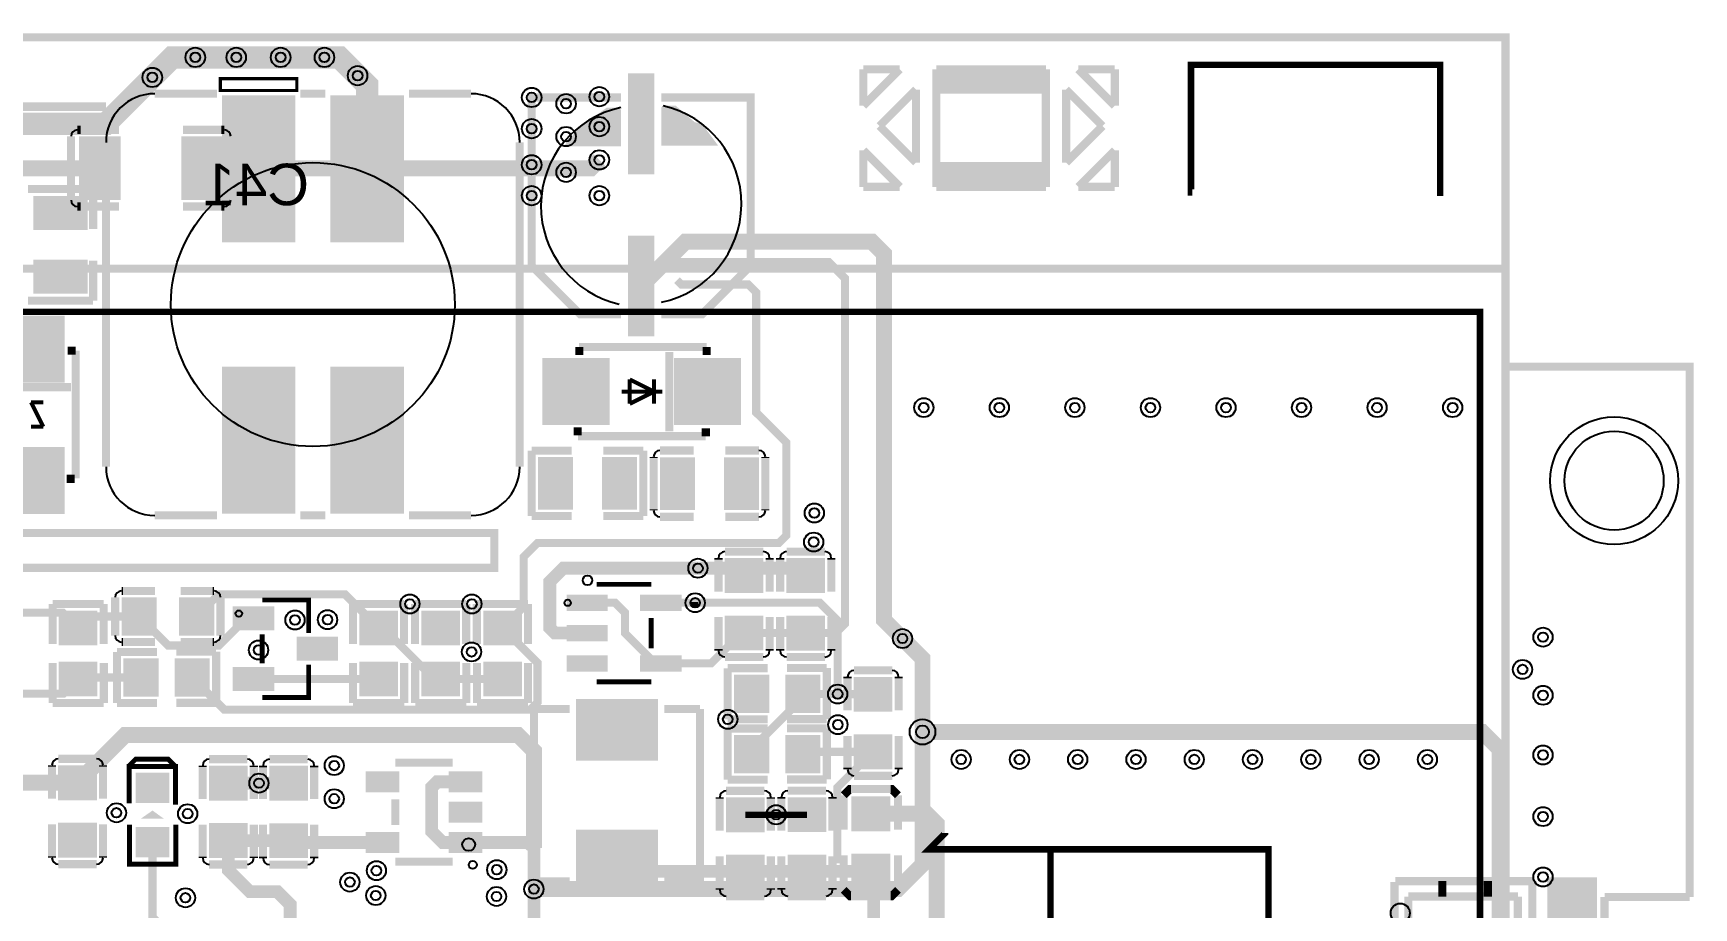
# Model space of a CAD drawing. Header units: millimetres. Extents: x -0.1 to 83.5, y 0 to 65.8.
# Drawn here: x 29.7 to 81.7, y 38.4 to 65.8 of the extents above; entities that cross this region are included whole.
import ezdxf

# ---------------------------------------------------------------- set-up
doc = ezdxf.new("R2010")
doc.units = ezdxf.units.MM
for name, color, linetype, true_color in [('BoardOutLine', 7, 'Continuous', 0xff00ff), ('BottomLayer', 7, 'Continuous', 0x6699cc), ('BottomPasteMaskLayer', 7, 'Continuous', 0x800000), ('BottomSilkLayer', 7, 'Continuous', 0x66cc33), ('BottomSolderMaskLayer', 7, 'Continuous', 0xaa00ff), ('Document', 7, 'Continuous', 0xffffff), ('Hole', 7, 'Continuous', 0x222222), ('Multi-Layer', 7, 'Continuous', 0xc0c0c0), ('TopLayer', 7, 'Continuous', 0xff3366), ('TopPasteMaskLayer', 7, 'Continuous', 0x808080), ('TopSilkLayer', 7, 'Continuous', 0xffcc00), ('TopSolderMaskLayer', 7, 'Continuous', 0x800080)]:
    doc.layers.add(name, color=color, linetype=linetype, true_color=true_color)
doc.styles.get("Standard").update_dxf_attribs({"font": 'arial.ttf'})

msp = doc.modelspace()

# ---------------------------------------------------------------- hatches: boundary and pattern name
at = {"layer": 'BottomLayer'}
for points in [[(31.15, 60.608), (32.35, 60.608), (32.35, 62.508), (31.15, 62.508)], [(34.35, 60.608), (35.55, 60.608), (35.55, 62.508), (34.35, 62.508)]]:
    msp.add_hatch(color=256, dxfattribs=at).paths.add_polyline_path(points)
at = {"layer": 'BottomPasteMaskLayer'}
for points in [[(31.15, 60.608), (32.35, 60.608), (32.35, 62.508), (31.15, 62.508)], [(34.35, 60.608), (35.55, 60.608), (35.55, 62.508), (34.35, 62.508)]]:
    msp.add_hatch(color=256, dxfattribs=at).paths.add_polyline_path(points)
at = {"layer": 'BottomSolderMaskLayer'}
for points in [[(31.099, 60.557), (32.401, 60.557), (32.401, 62.559), (31.099, 62.559)], [(34.299, 60.557), (35.601, 60.557), (35.601, 62.559), (34.299, 62.559)]]:
    msp.add_hatch(color=256, dxfattribs=at).paths.add_polyline_path(points)
at = {"layer": 'TopLayer'}
for points in [[(49.1, 64.348), (49.1, 61.548), (48.3, 61.548), (48.3, 64.348)], [(37.82, 59.288), (35.62, 59.288), (35.62, 63.788), (37.82, 63.788)], [(41.22, 59.288), (39.02, 59.288), (39.02, 63.788), (41.22, 63.788)], [(29.745, 59.658), (29.745, 60.658), (31.295, 60.658), (31.295, 59.658)], [(49.1, 59.268), (49.1, 56.468), (48.3, 56.468), (48.3, 59.268)], [(29.745, 57.658), (29.745, 58.658), (31.295, 58.658), (31.295, 57.658)], [(28.597, 54.893), (28.597, 56.893), (30.597, 56.893), (30.597, 54.893)], [(37.82, 50.788), (35.62, 50.788), (35.62, 55.288), (37.82, 55.288)], [(41.22, 50.788), (39.02, 50.788), (39.02, 55.288), (41.22, 55.288)], [(45.66, 55.561), (47.66, 55.561), (47.66, 53.561), (45.66, 53.561)], [(49.775, 55.561), (51.775, 55.561), (51.775, 53.561), (49.775, 53.561)], [(28.597, 50.778), (28.597, 52.778), (30.597, 52.778), (30.597, 50.778)], [(46.52, 50.913), (45.52, 50.913), (45.52, 52.463), (46.52, 52.463)], [(48.52, 50.913), (47.52, 50.913), (47.52, 52.463), (48.52, 52.463)], [(49.34, 52.453), (50.34, 52.453), (50.34, 50.903), (49.34, 50.903)], [(51.34, 52.453), (52.34, 52.453), (52.34, 50.903), (51.34, 50.903)], [(52.471, 49.299), (52.471, 48.299), (51.371, 48.299), (51.371, 49.299)], [(54.402, 49.298), (54.402, 48.298), (53.302, 48.298), (53.302, 49.298)], [(32.48, 48.068), (33.48, 48.068), (33.48, 46.968), (32.48, 46.968)], [(34.28, 48.068), (35.28, 48.068), (35.28, 46.968), (34.28, 46.968)], [(47.587, 48.193), (47.587, 47.703), (46.43, 47.703), (46.43, 48.193)], [(49.904, 48.193), (49.904, 47.703), (48.729, 47.703), (48.729, 48.193)], [(31.62, 47.658), (31.62, 46.658), (30.52, 46.658), (30.52, 47.658)], [(37.187, 47.107), (35.937, 47.107), (35.937, 47.807), (37.187, 47.807)], [(39.93, 46.658), (39.93, 47.658), (41.03, 47.658), (41.03, 46.658)], [(42.97, 47.659), (42.97, 46.659), (41.87, 46.659), (41.87, 47.659)], [(43.81, 46.658), (43.81, 47.658), (44.91, 47.658), (44.91, 46.658)], [(52.471, 47.499), (52.471, 46.499), (51.371, 46.499), (51.371, 47.499)], [(54.402, 47.498), (54.402, 46.498), (53.302, 46.498), (53.302, 47.498)], [(39.187, 46.158), (37.937, 46.158), (37.937, 46.858), (39.187, 46.858)], [(47.587, 47.243), (47.587, 46.753), (46.43, 46.753), (46.43, 47.243)], [(47.587, 46.293), (47.587, 45.803), (46.43, 45.803), (46.43, 46.293)], [(49.904, 46.293), (49.904, 45.803), (48.729, 45.803), (48.729, 46.293)], [(31.62, 46.058), (31.62, 45.058), (30.52, 45.058), (30.52, 46.058)], [(32.54, 46.158), (33.54, 46.158), (33.54, 45.058), (32.54, 45.058)], [(34.14, 46.158), (35.14, 46.158), (35.14, 45.058), (34.14, 45.058)], [(37.187, 45.208), (35.937, 45.208), (35.937, 45.908), (37.187, 45.908)], [(39.93, 45.058), (39.93, 46.058), (41.03, 46.058), (41.03, 45.058)], [(42.97, 46.059), (42.97, 45.059), (41.87, 45.059), (41.87, 46.059)], [(43.81, 45.058), (43.81, 46.058), (44.91, 46.058), (44.91, 45.058)], [(51.662, 45.648), (52.662, 45.648), (52.662, 44.548), (51.662, 44.548)], [(53.262, 45.648), (54.262, 45.648), (54.262, 44.548), (53.262, 44.548)], [(56.512, 45.578), (56.512, 44.578), (55.412, 44.578), (55.412, 45.578)], [(49.193, 44.918), (49.193, 43.018), (46.693, 43.018), (46.693, 44.918)], [(51.662, 43.758), (52.662, 43.758), (52.662, 42.658), (51.662, 42.658)], [(53.262, 43.758), (54.262, 43.758), (54.262, 42.658), (53.262, 42.658)], [(56.512, 43.778), (56.512, 42.778), (55.412, 42.778), (55.412, 43.778)], [(31.6, 42.81), (31.6, 41.81), (30.5, 41.81), (30.5, 42.81)], [(36.322, 42.8), (36.322, 41.8), (35.222, 41.8), (35.222, 42.8)], [(38.212, 42.798), (38.212, 41.798), (37.112, 41.798), (37.112, 42.798)], [(40.103, 42.639), (41.103, 42.639), (41.103, 42.039), (40.103, 42.039)], [(42.703, 42.639), (43.703, 42.639), (43.703, 42.039), (42.703, 42.039)], [(32.9, 42.6), (33.9, 42.6), (33.9, 41.7), (32.9, 41.7)], [(42.703, 41.689), (43.703, 41.689), (43.703, 41.089), (42.703, 41.089)], [(52.512, 41.808), (52.512, 40.808), (51.412, 40.808), (51.412, 41.808)], [(54.442, 41.809), (54.442, 40.809), (53.342, 40.809), (53.342, 41.809)], [(55.342, 40.839), (55.342, 41.839), (56.442, 41.839), (56.442, 40.839)], [(31.6, 41.01), (31.6, 40.01), (30.5, 40.01), (30.5, 41.01)], [(32.9, 40.9), (33.9, 40.9), (33.9, 40), (32.9, 40)], [(36.322, 40.999), (36.322, 39.999), (35.222, 39.999), (35.222, 40.999)], [(38.212, 40.998), (38.212, 39.998), (37.112, 39.998), (37.112, 40.998)], [(40.103, 40.739), (41.103, 40.739), (41.103, 40.139), (40.103, 40.139)], [(42.703, 40.739), (43.703, 40.739), (43.703, 40.139), (42.703, 40.139)], [(49.193, 40.818), (49.193, 38.918), (46.693, 38.918), (46.693, 40.818)], [(55.342, 39.038), (55.342, 40.038), (56.442, 40.038), (56.442, 39.038)], [(52.512, 40.008), (52.512, 39.008), (51.412, 39.008), (51.412, 40.008)], [(54.442, 40.009), (54.442, 39.009), (53.342, 39.009), (53.342, 40.009)]]:
    msp.add_hatch(color=256, dxfattribs=at).paths.add_polyline_path(points)
at = {"layer": 'TopPasteMaskLayer'}
for points in [[(49.1, 64.348), (49.1, 61.548), (48.3, 61.548), (48.3, 64.348)], [(37.82, 59.288), (35.62, 59.288), (35.62, 63.788), (37.82, 63.788)], [(41.22, 59.288), (39.02, 59.288), (39.02, 63.788), (41.22, 63.788)], [(29.745, 59.658), (29.745, 60.658), (31.295, 60.658), (31.295, 59.658)], [(49.1, 59.268), (49.1, 56.468), (48.3, 56.468), (48.3, 59.268)], [(29.745, 57.658), (29.745, 58.658), (31.295, 58.658), (31.295, 57.658)], [(28.597, 54.893), (28.597, 56.893), (30.597, 56.893), (30.597, 54.893)], [(37.82, 50.788), (35.62, 50.788), (35.62, 55.288), (37.82, 55.288)], [(41.22, 50.788), (39.02, 50.788), (39.02, 55.288), (41.22, 55.288)], [(45.66, 55.561), (47.66, 55.561), (47.66, 53.561), (45.66, 53.561)], [(49.775, 55.561), (51.775, 55.561), (51.775, 53.561), (49.775, 53.561)], [(28.597, 50.778), (28.597, 52.778), (30.597, 52.778), (30.597, 50.778)], [(46.52, 50.913), (45.52, 50.913), (45.52, 52.463), (46.52, 52.463)], [(48.52, 50.913), (47.52, 50.913), (47.52, 52.463), (48.52, 52.463)], [(49.34, 52.453), (50.34, 52.453), (50.34, 50.903), (49.34, 50.903)], [(51.34, 52.453), (52.34, 52.453), (52.34, 50.903), (51.34, 50.903)], [(52.471, 49.299), (52.471, 48.299), (51.371, 48.299), (51.371, 49.299)], [(54.402, 49.298), (54.402, 48.298), (53.302, 48.298), (53.302, 49.298)], [(32.48, 48.068), (33.48, 48.068), (33.48, 46.968), (32.48, 46.968)], [(34.28, 48.068), (35.28, 48.068), (35.28, 46.968), (34.28, 46.968)], [(47.587, 48.193), (47.587, 47.703), (46.43, 47.703), (46.43, 48.193)], [(49.904, 48.193), (49.904, 47.703), (48.729, 47.703), (48.729, 48.193)], [(31.62, 47.658), (31.62, 46.658), (30.52, 46.658), (30.52, 47.658)], [(37.187, 47.107), (35.937, 47.107), (35.937, 47.807), (37.187, 47.807)], [(39.93, 46.658), (39.93, 47.658), (41.03, 47.658), (41.03, 46.658)], [(42.97, 47.659), (42.97, 46.659), (41.87, 46.659), (41.87, 47.659)], [(43.81, 46.658), (43.81, 47.658), (44.91, 47.658), (44.91, 46.658)], [(52.471, 47.499), (52.471, 46.499), (51.371, 46.499), (51.371, 47.499)], [(54.402, 47.498), (54.402, 46.498), (53.302, 46.498), (53.302, 47.498)], [(39.187, 46.158), (37.937, 46.158), (37.937, 46.858), (39.187, 46.858)], [(47.587, 47.243), (47.587, 46.753), (46.43, 46.753), (46.43, 47.243)], [(47.587, 46.293), (47.587, 45.803), (46.43, 45.803), (46.43, 46.293)], [(49.904, 46.293), (49.904, 45.803), (48.729, 45.803), (48.729, 46.293)], [(31.62, 46.058), (31.62, 45.058), (30.52, 45.058), (30.52, 46.058)], [(32.54, 46.158), (33.54, 46.158), (33.54, 45.058), (32.54, 45.058)], [(34.14, 46.158), (35.14, 46.158), (35.14, 45.058), (34.14, 45.058)], [(37.187, 45.208), (35.937, 45.208), (35.937, 45.908), (37.187, 45.908)], [(39.93, 45.058), (39.93, 46.058), (41.03, 46.058), (41.03, 45.058)], [(42.97, 46.059), (42.97, 45.059), (41.87, 45.059), (41.87, 46.059)], [(43.81, 45.058), (43.81, 46.058), (44.91, 46.058), (44.91, 45.058)], [(51.662, 45.648), (52.662, 45.648), (52.662, 44.548), (51.662, 44.548)], [(53.262, 45.648), (54.262, 45.648), (54.262, 44.548), (53.262, 44.548)], [(56.512, 45.578), (56.512, 44.578), (55.412, 44.578), (55.412, 45.578)], [(49.193, 44.918), (49.193, 43.018), (46.693, 43.018), (46.693, 44.918)], [(51.662, 43.758), (52.662, 43.758), (52.662, 42.658), (51.662, 42.658)], [(53.262, 43.758), (54.262, 43.758), (54.262, 42.658), (53.262, 42.658)], [(56.512, 43.778), (56.512, 42.778), (55.412, 42.778), (55.412, 43.778)], [(31.6, 42.81), (31.6, 41.81), (30.5, 41.81), (30.5, 42.81)], [(36.322, 42.8), (36.322, 41.8), (35.222, 41.8), (35.222, 42.8)], [(38.212, 42.798), (38.212, 41.798), (37.112, 41.798), (37.112, 42.798)], [(40.103, 42.639), (41.103, 42.639), (41.103, 42.039), (40.103, 42.039)], [(42.703, 42.639), (43.703, 42.639), (43.703, 42.039), (42.703, 42.039)], [(32.9, 42.6), (33.9, 42.6), (33.9, 41.7), (32.9, 41.7)], [(42.703, 41.689), (43.703, 41.689), (43.703, 41.089), (42.703, 41.089)], [(52.512, 41.808), (52.512, 40.808), (51.412, 40.808), (51.412, 41.808)], [(54.442, 41.809), (54.442, 40.809), (53.342, 40.809), (53.342, 41.809)], [(55.342, 40.839), (55.342, 41.839), (56.442, 41.839), (56.442, 40.839)], [(31.6, 41.01), (31.6, 40.01), (30.5, 40.01), (30.5, 41.01)], [(32.9, 40.9), (33.9, 40.9), (33.9, 40), (32.9, 40)], [(36.322, 40.999), (36.322, 39.999), (35.222, 39.999), (35.222, 40.999)], [(38.212, 40.998), (38.212, 39.998), (37.112, 39.998), (37.112, 40.998)], [(40.103, 40.739), (41.103, 40.739), (41.103, 40.139), (40.103, 40.139)], [(42.703, 40.739), (43.703, 40.739), (43.703, 40.139), (42.703, 40.139)], [(49.193, 40.818), (49.193, 38.918), (46.693, 38.918), (46.693, 40.818)], [(55.342, 39.038), (55.342, 40.038), (56.442, 40.038), (56.442, 39.038)], [(52.512, 40.008), (52.512, 39.008), (51.412, 39.008), (51.412, 40.008)], [(54.442, 40.009), (54.442, 39.009), (53.342, 39.009), (53.342, 40.009)]]:
    msp.add_hatch(color=256, dxfattribs=at).paths.add_polyline_path(points)
at = {"layer": 'TopSilkLayer'}
for points in [[(57.943, 64.657), (61.372, 64.657), (61.372, 63.895), (57.943, 63.895), (57.943, 64.657)], [(23.516, 63.62), (31.946, 63.62), (31.946, 63.35), (23.516, 63.35), (23.516, 63.62)], [(46.287, 62.248), (48.065, 62.248), (48.065, 63.395), (48.011, 63.449), (47.615, 63.449), (46.922, 62.948), (46.795, 62.883)], [(51.113, 62.263), (49.335, 62.263), (49.335, 63.46), (49.39, 63.514), (49.785, 63.514), (50.377, 62.999), (50.605, 62.948)], [(57.943, 61.748), (61.372, 61.748), (61.372, 60.986), (57.943, 60.986), (57.943, 61.748)], [(33.04, 41.19), (33.76, 41.18), (33.4, 41.44)], [(77.08, 39.35), (78.63, 39.35), (78.63, 25.58), (77.08, 25.58), (77.08, 39.35)]]:
    msp.add_hatch(color=256, dxfattribs=at).paths.add_polyline_path(points)
at = {"layer": 'TopSolderMaskLayer'}
for points in [[(49.115, 64.526), (49.115, 61.371), (48.286, 61.371), (48.286, 64.526)], [(37.871, 59.238), (35.57, 59.238), (35.57, 63.839), (37.871, 63.839)], [(41.271, 59.238), (38.97, 59.238), (38.97, 63.839), (41.271, 63.839)], [(29.667, 59.626), (29.667, 60.691), (31.374, 60.691), (31.374, 59.626)], [(49.115, 59.446), (49.115, 56.291), (48.286, 56.291), (48.286, 59.446)], [(29.667, 57.626), (29.667, 58.691), (31.374, 58.691), (31.374, 57.626)], [(28.547, 54.842), (28.547, 56.944), (30.648, 56.944), (30.648, 54.842)], [(37.871, 50.737), (35.57, 50.737), (35.57, 55.339), (37.871, 55.339)], [(41.271, 50.737), (38.97, 50.737), (38.97, 55.339), (41.271, 55.339)], [(45.609, 55.612), (47.711, 55.612), (47.711, 53.511), (45.609, 53.511)], [(49.724, 55.612), (51.826, 55.612), (51.826, 53.511), (49.724, 53.511)], [(28.547, 50.727), (28.547, 52.829), (30.648, 52.829), (30.648, 50.727)], [(46.571, 50.863), (45.47, 50.863), (45.47, 52.514), (46.571, 52.514)], [(48.571, 50.863), (47.47, 50.863), (47.47, 52.514), (48.571, 52.514)], [(49.29, 52.504), (50.391, 52.504), (50.391, 50.853), (49.29, 50.853)], [(51.29, 52.504), (52.391, 52.504), (52.391, 50.853), (51.29, 50.853)], [(52.527, 49.346), (52.527, 48.253), (51.315, 48.253), (51.315, 49.346)], [(54.458, 49.345), (54.458, 48.252), (53.246, 48.252), (53.246, 49.345)], [(32.429, 48.119), (33.53, 48.119), (33.53, 46.918), (32.429, 46.918)], [(34.229, 48.119), (35.33, 48.119), (35.33, 46.918), (34.229, 46.918)], [(47.647, 48.204), (47.647, 47.693), (46.37, 47.693), (46.37, 48.204)], [(49.964, 48.204), (49.964, 47.693), (48.668, 47.693), (48.668, 48.204)], [(31.676, 47.704), (31.676, 46.612), (30.464, 46.612), (30.464, 47.704)], [(37.212, 47.082), (35.911, 47.082), (35.911, 47.833), (37.212, 47.833)], [(39.874, 46.612), (39.874, 47.705), (41.086, 47.705), (41.086, 46.612)], [(43.026, 47.705), (43.026, 46.613), (41.814, 46.613), (41.814, 47.705)], [(43.754, 46.612), (43.754, 47.705), (44.966, 47.705), (44.966, 46.612)], [(52.527, 47.545), (52.527, 46.453), (51.315, 46.453), (51.315, 47.545)], [(54.458, 47.545), (54.458, 46.452), (53.246, 46.452), (53.246, 47.545)], [(39.212, 46.132), (37.911, 46.132), (37.911, 46.883), (39.212, 46.883)], [(47.647, 47.254), (47.647, 46.743), (46.37, 46.743), (46.37, 47.254)], [(47.647, 46.304), (47.647, 45.793), (46.37, 45.793), (46.37, 46.304)], [(49.964, 46.304), (49.964, 45.793), (48.668, 45.793), (48.668, 46.304)], [(31.676, 46.104), (31.676, 45.012), (30.464, 45.012), (30.464, 46.104)], [(32.49, 46.209), (33.591, 46.209), (33.591, 45.007), (32.49, 45.007)], [(34.09, 46.209), (35.191, 46.209), (35.191, 45.007), (34.09, 45.007)], [(37.212, 45.182), (35.911, 45.182), (35.911, 45.933), (37.212, 45.933)], [(39.874, 45.012), (39.874, 46.105), (41.086, 46.105), (41.086, 45.012)], [(43.026, 46.105), (43.026, 45.013), (41.814, 45.013), (41.814, 46.105)], [(43.754, 45.012), (43.754, 46.105), (44.966, 46.105), (44.966, 45.012)], [(51.612, 45.699), (52.713, 45.699), (52.713, 44.498), (51.612, 44.498)], [(53.212, 45.699), (54.313, 45.699), (54.313, 44.498), (53.212, 44.498)], [(56.568, 45.625), (56.568, 44.532), (55.356, 44.532), (55.356, 45.625)], [(49.226, 44.937), (49.226, 42.998), (46.659, 42.998), (46.659, 44.937)], [(51.612, 43.809), (52.713, 43.809), (52.713, 42.608), (51.612, 42.608)], [(53.212, 43.809), (54.313, 43.809), (54.313, 42.608), (53.212, 42.608)], [(56.568, 43.824), (56.568, 42.732), (55.356, 42.732), (55.356, 43.824)], [(31.656, 42.856), (31.656, 41.764), (30.444, 41.764), (30.444, 42.856)], [(36.378, 42.846), (36.378, 41.753), (35.166, 41.753), (35.166, 42.846)], [(38.268, 42.845), (38.268, 41.752), (37.056, 41.752), (37.056, 42.845)], [(40.077, 42.664), (41.128, 42.664), (41.128, 42.014), (40.077, 42.014)], [(42.678, 42.664), (43.728, 42.664), (43.728, 42.014), (42.678, 42.014)], [(32.875, 42.625), (33.925, 42.625), (33.925, 41.675), (32.875, 41.675)], [(42.678, 41.715), (43.728, 41.715), (43.728, 41.064), (42.678, 41.064)], [(52.568, 41.855), (52.568, 40.762), (51.356, 40.762), (51.356, 41.855)], [(54.498, 41.855), (54.498, 40.763), (53.286, 40.763), (53.286, 41.855)], [(55.286, 40.792), (55.286, 41.885), (56.498, 41.885), (56.498, 40.792)], [(31.656, 41.056), (31.656, 39.963), (30.444, 39.963), (30.444, 41.056)], [(32.875, 40.925), (33.925, 40.925), (33.925, 39.975), (32.875, 39.975)], [(36.378, 41.046), (36.378, 39.953), (35.166, 39.953), (35.166, 41.046)], [(38.268, 41.044), (38.268, 39.952), (37.056, 39.952), (37.056, 41.044)], [(40.077, 40.765), (41.128, 40.765), (41.128, 40.114), (40.077, 40.114)], [(42.678, 40.765), (43.728, 40.765), (43.728, 40.114), (42.678, 40.114)], [(49.226, 40.837), (49.226, 38.898), (46.659, 38.898), (46.659, 40.837)], [(52.568, 40.054), (52.568, 38.962), (51.356, 38.962), (51.356, 40.054)], [(54.498, 40.055), (54.498, 38.963), (53.286, 38.963), (53.286, 40.055)], [(55.286, 38.992), (55.286, 40.085), (56.498, 40.085), (56.498, 38.992)]]:
    msp.add_hatch(color=256, dxfattribs=at).paths.add_polyline_path(points)

# ---------------------------------------------------------------- linework, layer by layer
at = {"layer": 'BoardOutLine', "const_width": 0.254}
for points in [[(75.766, 58.242), (75.766, 65.659), (26.429, 65.659)], [(75.766, 58.397), (75.766, 57.19)], [(75.766, 57.32), (75.766, 55.339), (81.534, 55.339), (81.534, 54.46)], [(81.534, 54.46), (81.534, 52.451)], [(81.534, 52.451), (81.534, 38.735)], [(78.867, 38.735), (78.867, 26.416), (81.534, 26.416)], [(81.534, 38.735), (78.867, 38.735)]]:
    msp.add_lwpolyline(points, dxfattribs=at)
at = {"layer": 'BoardOutLine'}
for points, const_width in [([(35.52, 64.35), (35.52, 63.99), (35.71, 63.99), (37.92, 63.99), (37.92, 64.06), (37.92, 64.36), (37.85, 64.36), (35.52, 64.36), (35.52, 64.35)], 0.1), ([(22.41, 50.13), (44.1, 50.13), (44.1, 49.04), (27.43, 49.04), (27.43, 48.34), (27.43, 44.49), (26.91, 44.49), (24.22, 44.49), (24.22, 44.9), (24.22, 49.06), (22.49, 49.06), (22.41, 49.06), (22.41, 50.13)], 0.254)]:
    msp.add_lwpolyline(points, close=True, dxfattribs=dict(at, const_width=const_width))
at = {"layer": 'BottomLayer'}
for points, const_width in [([(34.95, 61.558), (47.13, 61.558), (47.39, 61.818)], 0.5), ([(31.75, 61.558), (22.03, 61.558)], 0.5), ([(50.392, 47.948), (54.292, 47.948), (54.855, 47.386), (54.855, 45.088)], 0.254), ([(57.51, 43.904), (57.51, 46.201), (56.883, 46.828)], 0.5), ([(45.342, 38.98), (56.74, 38.98), (57.51, 39.75), (57.51, 43.904)], 0.5)]:
    msp.add_lwpolyline(points, dxfattribs=dict(at, const_width=const_width))
at = {"layer": 'BottomSilkLayer', "const_width": 0.254}
for points in [[(30.85, 60.558), (30.85, 62.558)], [(31.05, 62.758), (31.15, 62.758)], [(32.35, 62.758), (31.15, 62.758)], [(34.35, 62.758), (35.55, 62.758)], [(35.65, 62.758), (35.55, 62.758)], [(35.85, 60.558), (35.85, 62.558)], [(31.05, 60.358), (31.15, 60.358)], [(32.35, 60.358), (31.15, 60.358)], [(34.35, 60.358), (35.55, 60.358)], [(35.65, 60.358), (35.55, 60.358)], [(6.167, 58.413), (8.291, 58.413), (75.766, 58.413)], [(75.767, 7.911), (75.767, 58.412)]]:
    msp.add_lwpolyline(points, dxfattribs=at)
at = {"layer": 'BottomSilkLayer', "const_width": 0.2}
msp.add_lwpolyline([(6.966, 57.062), (74.966, 57.062), (74.966, 9.262), (6.966, 9.262), (6.966, 57.062)], close=True, dxfattribs=at)
at = {"layer": 'BottomSilkLayer'}
for centre, start, end in [((31.05, 62.558), 90, 180), ((35.65, 62.558), 0, 90), ((31.05, 60.558), 180, 270), ((35.65, 60.558), 270, 0)]:
    msp.add_arc(centre, 0.2, start, end, dxfattribs=at)
at = {"layer": 'Document'}
for centre, radius in [((46.4, 47.948), 0.1), ((36.102, 47.608), 0.1), ((43.3, 40.373), 0.2)]:
    msp.add_circle(centre, radius, dxfattribs=at)
at = {"layer": 'Hole'}
for centre, radius in [((34.738, 65.029), 0.152), ((36.021, 65.029), 0.152), ((37.411, 65.029), 0.152), ((38.782, 65.029), 0.152), ((33.392, 64.401), 0.152), ((39.821, 64.457), 0.152), ((45.271, 63.774), 0.152), ((46.35, 63.578), 0.152), ((47.39, 63.798), 0.152), ((45.271, 62.796), 0.152), ((47.39, 62.861), 0.152), ((46.35, 62.548), 0.152), ((47.39, 61.818), 0.152), ((45.271, 61.666), 0.152), ((46.35, 61.428), 0.152), ((45.271, 60.698), 0.152), ((47.39, 60.698), 0.152), ((57.55, 54.06), 0.15), ((59.916, 54.06), 0.15), ((62.281, 54.06), 0.15), ((64.647, 54.06), 0.15), ((67.013, 54.06), 0.15), ((69.379, 54.06), 0.15), ((71.744, 54.06), 0.15), ((74.11, 54.06), 0.15), ((54.123, 50.759), 0.15), ((54.103, 49.849), 0.15), ((50.478, 49.03), 0.15), ((41.46, 47.91), 0.15), ((43.4, 47.91), 0.15), ((50.392, 47.948), 0.15), ((37.86, 47.408), 0.15), ((38.88, 47.418), 0.15), ((56.883, 46.828), 0.15), ((76.94, 46.87), 0.15), ((36.72, 46.468), 0.15), ((43.39, 46.408), 0.15), ((76.3, 45.86), 0.15), ((54.854, 45.088), 0.15), ((76.94, 45.05), 0.15), ((51.412, 44.298), 0.15), ((54.86, 44.13), 0.15), ((57.51, 43.904), 0.2), ((58.72, 43.04), 0.15), ((60.545, 43.04), 0.15), ((62.37, 43.04), 0.15), ((64.195, 43.04), 0.15), ((66.02, 43.04), 0.15), ((67.845, 43.04), 0.15), ((69.67, 43.04), 0.15), ((71.495, 43.04), 0.15), ((73.32, 43.04), 0.15), ((76.94, 43.18), 0.15), ((39.09, 42.848), 0.15), ((36.732, 42.298), 0.15), ((39.09, 41.81), 0.15), ((32.27, 41.37), 0.15), ((34.5, 41.34), 0.15), ((52.929, 41.308), 0.152), ((76.94, 41.25), 0.15), ((40.41, 39.558), 0.15), ((44.18, 39.588), 0.15), ((39.58, 39.198), 0.15), ((45.342, 38.98), 0.15), ((76.94, 39.36), 0.15), ((34.43, 38.708), 0.15), ((40.39, 38.778), 0.15), ((44.17, 38.748), 0.15)]:
    msp.add_circle(centre, radius, dxfattribs=at)
at = {"layer": 'Multi-Layer'}
for centre, radius in [((34.738, 65.029), 0.305), ((36.021, 65.029), 0.305), ((37.411, 65.029), 0.305), ((38.782, 65.029), 0.305), ((33.392, 64.401), 0.305), ((39.821, 64.457), 0.305), ((45.271, 63.774), 0.305), ((47.39, 63.798), 0.305), ((46.35, 63.578), 0.305), ((45.271, 62.796), 0.305), ((47.39, 62.861), 0.305), ((46.35, 62.548), 0.305), ((45.271, 61.666), 0.305), ((47.39, 61.818), 0.305), ((46.35, 61.428), 0.305), ((45.271, 60.698), 0.305), ((47.39, 60.698), 0.305), ((57.55, 54.06), 0.3), ((59.916, 54.06), 0.3), ((62.281, 54.06), 0.3), ((64.647, 54.06), 0.3), ((67.013, 54.06), 0.3), ((69.379, 54.06), 0.3), ((71.744, 54.06), 0.3), ((74.11, 54.06), 0.3), ((79.167, 51.771), 1.55), ((54.123, 50.759), 0.3), ((54.103, 49.849), 0.3), ((50.478, 49.03), 0.3), ((41.46, 47.91), 0.3), ((43.4, 47.91), 0.3), ((50.392, 47.948), 0.3), ((37.86, 47.408), 0.3), ((38.88, 47.418), 0.3), ((56.883, 46.828), 0.3), ((76.94, 46.87), 0.3), ((36.72, 46.468), 0.3), ((43.39, 46.408), 0.3), ((76.3, 45.86), 0.3), ((54.854, 45.088), 0.3), ((76.94, 45.05), 0.3), ((51.412, 44.298), 0.3), ((54.86, 44.13), 0.3), ((57.51, 43.904), 0.4), ((58.72, 43.04), 0.3), ((60.545, 43.04), 0.3), ((62.37, 43.04), 0.3), ((64.195, 43.04), 0.3), ((66.02, 43.04), 0.3), ((67.845, 43.04), 0.3), ((69.67, 43.04), 0.3), ((71.495, 43.04), 0.3), ((73.32, 43.04), 0.3), ((76.94, 43.18), 0.3), ((39.09, 42.848), 0.3), ((36.732, 42.298), 0.3), ((32.27, 41.37), 0.3), ((34.5, 41.34), 0.3), ((39.09, 41.81), 0.3), ((52.929, 41.308), 0.305), ((76.94, 41.25), 0.3), ((40.41, 39.558), 0.3), ((44.18, 39.588), 0.3), ((76.94, 39.36), 0.3), ((34.43, 38.708), 0.3), ((39.58, 39.198), 0.3), ((40.39, 38.778), 0.3), ((44.17, 38.748), 0.3), ((45.342, 38.98), 0.3), ((72.47, 38.23), 0.3)]:
    msp.add_circle(centre, radius, dxfattribs=at)
at = {"layer": 'TopLayer'}
for points, const_width in [([(33.392, 64.401), (34.021, 65.029), (34.738, 65.029)], 0.7), ([(34.738, 65.029), (36.021, 65.029)], 0.7), ([(36.021, 65.029), (37.411, 65.029)], 0.7), ([(37.411, 65.029), (38.782, 65.029)], 0.7), ([(38.782, 65.029), (39.251, 65.029), (39.822, 64.457)], 0.7), ([(20.627, 62.949), (31.94, 62.949), (33.392, 64.401)], 0.7), ([(39.822, 64.457), (40.119, 64.158), (40.119, 61.539)], 0.7), ([(48.7, 57.869), (50.089, 59.258), (55.921, 59.258), (56.309, 58.87), (56.309, 47.402), (56.883, 46.828)], 0.5), ([(48.7, 57.869), (49.449, 58.618), (54.572, 58.618), (55.083, 58.108), (55.083, 47.287), (54.793, 46.998), (53.853, 46.998)], 0.254), ([(44.361, 47.158), (45.022, 47.818), (45.022, 49.388), (45.453, 49.82), (53.012, 49.82), (53.244, 50.051), (53.244, 52.969), (52.301, 53.909), (52.301, 57.671), (52.052, 57.917), (49.954, 57.917), (49.822, 58.049)], 0.254), ([(47.008, 46.998), (46.002, 46.998), (45.842, 47.158), (45.842, 48.608), (46.261, 49.03), (50.477, 49.03)], 0.4), ([(50.477, 49.03), (53.853, 49.03), (53.853, 48.799)], 0.4), ([(34.78, 47.518), (35.471, 48.209), (39.431, 48.209), (40.48, 47.158)], 0.254), ([(49.317, 46.048), (49.141, 46.048), (48.192, 46.998), (48.192, 47.638), (47.882, 47.948), (47.008, 47.948)], 0.254), ([(49.316, 47.948), (50.392, 47.948)], 0.254), ([(28.98, 47.638), (30.59, 47.638), (31.07, 47.158)], 0.254), ([(31.07, 47.158), (31.431, 47.518), (32.98, 47.518)], 0.254), ([(32.979, 47.518), (33.891, 46.609), (35.481, 46.609), (36.332, 47.457), (36.561, 47.457)], 0.254), ([(34.641, 45.608), (35.652, 44.597), (45.222, 44.597), (45.453, 44.829), (45.453, 46.066), (44.361, 47.158)], 0.254), ([(42.421, 45.558), (42.223, 45.558), (40.622, 47.158), (40.48, 47.158)], 0.254), ([(49.316, 46.049), (50.892, 46.049), (51.842, 46.998), (51.922, 46.998)], 0.254), ([(53.853, 46.998), (51.923, 46.998)], 0.254), ([(31.07, 45.558), (30.61, 45.098), (28.98, 45.098)], 0.254), ([(31.07, 45.558), (31.12, 45.608), (33.04, 45.608)], 0.254), ([(36.56, 45.558), (40.48, 45.558)], 0.254), ([(44.361, 45.558), (42.421, 45.558)], 0.254), ([(52.162, 43.208), (52.162, 43.368), (53.762, 44.968), (53.762, 45.098)], 0.254), ([(53.762, 45.098), (54.855, 45.088)], 0.254), ([(54.855, 45.088), (55.961, 45.077)], 0.254), ([(31.05, 42.31), (32.55, 43.81), (44.84, 43.81), (45.342, 43.308), (45.342, 40.269)], 0.5), ([(57.511, 43.904), (75.037, 43.904), (75.58, 43.36), (75.58, 27.59), (75.179, 27.191), (73.79, 27.201)], 0.5), ([(53.763, 43.208), (53.832, 43.278), (55.962, 43.278)], 0.254), ([(55.962, 43.278), (54.84, 42.156), (54.84, 39.788)], 0.254), ([(27.69, 42.603), (27.983, 42.31), (31.05, 42.31)], 0.5), ([(35.772, 42.298), (36.732, 42.298)], 0.4), ([(36.732, 42.298), (37.662, 42.298)], 0.4), ([(43.202, 42.338), (42.312, 42.338), (42.142, 42.168), (42.142, 40.778), (42.482, 40.438), (43.202, 40.438)], 0.4), ([(51.962, 41.308), (52.929, 41.308)], 0.2), ([(52.929, 41.308), (53.892, 41.308)], 0.2), ([(55.892, 41.339), (57.641, 41.339), (57.95, 41.03), (57.95, 37.32)], 0.5), ([(33.4, 40.45), (33.4, 38.101), (34.163, 37.338)], 0.254), ([(37.662, 40.498), (35.772, 40.498)], 0.4), ([(35.773, 40.498), (35.773, 39.573), (36.449, 38.898), (37.31, 38.898), (37.711, 38.496), (37.711, 37.389)], 0.4), ([(40.602, 40.438), (37.722, 40.438), (37.662, 40.498)], 0.4), ([(45.342, 38.901), (45.342, 40.269), (45.151, 40.439), (43.203, 40.439)], 0.4), ([(47.942, 39.669), (48.072, 39.538), (55.892, 39.538)], 0.4), ([(55.892, 39.538), (55.982, 39.449), (55.982, 37.388)], 0.4), ([(45.342, 37.328), (45.342, 38.901)], 0.4)]:
    msp.add_lwpolyline(points, dxfattribs=dict(at, const_width=const_width))
at = {"layer": 'TopSilkLayer'}
for points, const_width in [([(55.657, 63.514), (56.8, 64.657)], 0.254), ([(55.657, 64.657), (55.657, 63.514)], 0.254), ([(55.657, 64.657), (56.8, 64.657)], 0.254), ([(57.943, 64.657), (57.943, 60.974)], 0.254), ([(57.943, 64.657), (61.372, 64.657)], 0.254), ([(61.372, 64.657), (61.372, 63.019), (61.372, 60.974)], 0.254), ([(62.388, 64.657), (63.531, 63.514)], 0.254), ([(63.531, 64.657), (62.388, 64.657)], 0.254), ([(63.531, 64.657), (63.531, 63.514)], 0.254), ([(65.957, 60.794), (65.917, 60.794), (65.917, 61.804), (65.917, 64.794), (69.097, 64.794), (73.717, 64.794), (73.717, 60.684)], 0.2), ([(35.414, 63.892), (33.467, 63.892)], 0.254), ([(38.814, 63.892), (38.026, 63.892)], 0.254), ([(43.373, 63.892), (41.426, 63.892)], 0.254), ([(57.308, 64.022), (56.165, 62.879)], 0.254), ([(57.308, 61.736), (57.308, 64.022)], 0.254), ([(62.007, 61.736), (62.007, 64.022)], 0.254), ([(62.007, 64.022), (63.15, 62.879)], 0.254), ([(48.065, 63.774), (45.271, 63.774), (45.271, 58.503), (46.795, 56.979), (48.065, 56.979)], 0.254), ([(49.335, 63.774), (52.129, 63.774), (52.129, 58.503), (50.605, 56.979), (49.335, 56.979)], 0.254), ([(57.308, 61.736), (56.165, 62.879)], 0.254), ([(62.007, 61.736), (63.15, 62.879)], 0.254), ([(31.943, 52.208), (31.943, 62.368)], 0.254), ([(44.897, 52.208), (44.897, 62.368)], 0.254), ([(55.657, 60.974), (55.657, 62.117)], 0.254), ([(55.657, 62.117), (56.8, 60.974)], 0.254), ([(62.388, 60.974), (63.531, 62.117)], 0.254), ([(63.531, 60.974), (63.531, 62.117)], 0.254), ([(29.5, 60.908), (31.54, 60.908)], 0.254), ([(31.54, 59.658), (31.54, 60.908)], 0.254), ([(55.657, 60.974), (56.8, 60.974)], 0.254), ([(57.943, 60.974), (61.372, 60.974)], 0.254), ([(63.531, 60.974), (62.388, 60.974)], 0.254), ([(31.54, 58.658), (31.54, 57.408)], 0.254), ([(29.5, 57.408), (31.54, 57.408)], 0.254), ([(30.994, 55.842), (30.745, 55.842)], 0.254), ([(30.994, 55.842), (30.994, 51.844)], 0.254), ([(46.752, 55.958), (50.75, 55.958)], 0.254), ([(46.762, 55.709), (46.762, 55.958)], 0.254), ([(49.581, 55.806), (49.581, 53.317)], 0.254), ([(50.75, 55.709), (50.75, 55.958)], 0.254), ([(28.353, 54.699), (30.842, 54.699)], 0.254), ([(48.09, 54.561), (49.36, 54.561)], 0.127), ([(48.344, 54.561), (48.344, 54.942)], 0.127), ([(48.344, 54.942), (49.106, 54.561)], 0.127), ([(48.344, 54.561), (48.344, 54.18)], 0.127), ([(48.344, 54.18), (49.106, 54.561)], 0.127), ([(49.106, 54.561), (49.106, 54.942)], 0.127), ([(49.106, 54.561), (49.106, 54.18)], 0.127), ([(29.978, 53.462), (29.597, 54.224)], 0.127), ([(29.597, 54.224), (29.978, 54.224)], 0.127), ([(46.711, 53.194), (46.711, 53.444)], 0.254), ([(29.597, 53.462), (29.978, 53.462)], 0.127), ([(50.724, 53.164), (46.726, 53.164)], 0.254), ([(50.724, 53.164), (50.724, 53.414)], 0.254), ([(46.52, 52.708), (45.27, 52.708)], 0.254), ([(45.27, 50.668), (45.27, 52.708)], 0.254), ([(47.52, 52.708), (48.77, 52.708)], 0.254), ([(48.77, 50.668), (48.77, 52.708)], 0.254), ([(49.09, 52.518), (49.09, 52.478)], 0.254), ([(49.09, 52.498), (49.09, 52.478)], 0.254), ([(49.09, 52.478), (49.09, 50.878)], 0.254), ([(50.34, 52.718), (49.29, 52.718)], 0.254), ([(51.34, 52.718), (52.39, 52.718)], 0.254), ([(52.59, 52.518), (52.59, 52.478)], 0.254), ([(52.59, 52.478), (52.59, 50.878)], 0.254), ([(30.965, 51.829), (30.715, 51.829)], 0.254), ([(49.09, 50.838), (49.09, 50.878)], 0.254), ([(52.59, 50.838), (52.59, 50.878)], 0.254), ([(35.414, 50.684), (33.467, 50.684)], 0.254), ([(38.814, 50.684), (38.026, 50.684)], 0.254), ([(43.373, 50.684), (41.426, 50.684)], 0.254), ([(46.52, 50.668), (45.27, 50.668)], 0.254), ([(47.52, 50.668), (48.77, 50.668)], 0.254), ([(50.34, 50.638), (49.29, 50.638)], 0.254), ([(51.34, 50.638), (52.39, 50.638)], 0.254), ([(51.121, 49.349), (51.121, 49.299)], 0.254), ([(51.121, 48.299), (51.121, 49.299)], 0.254), ([(52.521, 49.549), (51.321, 49.549)], 0.254), ([(52.721, 49.349), (52.721, 49.299)], 0.254), ([(52.721, 48.299), (52.721, 49.299)], 0.254), ([(53.052, 49.348), (53.052, 49.299)], 0.254), ([(53.052, 48.298), (53.052, 49.299)], 0.254), ([(54.452, 49.549), (53.252, 49.549)], 0.254), ([(54.652, 49.349), (54.652, 49.299)], 0.254), ([(54.652, 48.298), (54.652, 49.299)], 0.254), ([(32.429, 48.318), (32.479, 48.318)], 0.254), ([(33.48, 48.318), (32.479, 48.318)], 0.254), ([(34.28, 48.318), (35.279, 48.318)], 0.254), ([(35.329, 48.318), (35.279, 48.318)], 0.254), ([(47.311, 48.525), (49.014, 48.525)], 0.152), ([(31.87, 47.908), (30.27, 47.908)], 0.254), ([(30.27, 46.658), (30.27, 47.908)], 0.254), ([(31.87, 46.658), (31.87, 47.908)], 0.254), ([(32.229, 48.118), (32.229, 46.918)], 0.254), ([(35.529, 48.118), (35.529, 46.918)], 0.254), ([(36.835, 48.034), (38.288, 48.034), (38.288, 47.002)], 0.152), ([(39.675, 46.659), (39.675, 47.909)], 0.254), ([(39.675, 47.909), (41.275, 47.909)], 0.254), ([(41.275, 46.659), (41.275, 47.909)], 0.254), ([(43.22, 47.909), (41.62, 47.909)], 0.254), ([(41.62, 46.659), (41.62, 47.909)], 0.254), ([(43.22, 46.659), (43.22, 47.909)], 0.254), ([(43.555, 46.659), (43.555, 47.909)], 0.254), ([(43.555, 47.909), (45.155, 47.909)], 0.254), ([(45.155, 46.659), (45.155, 47.909)], 0.254), ([(50.362, 47.968), (50.362, 47.838)], 0.254), ([(49.014, 46.522), (49.014, 47.475)], 0.152), ([(51.121, 47.499), (51.121, 46.499)], 0.254), ([(52.721, 47.499), (52.721, 46.499)], 0.254), ([(53.052, 47.498), (53.052, 46.499)], 0.254), ([(54.652, 47.498), (54.652, 46.499)], 0.254), ([(32.429, 46.718), (32.479, 46.718)], 0.254), ([(33.48, 46.718), (32.479, 46.718)], 0.254), ([(34.28, 46.718), (35.279, 46.718)], 0.254), ([(35.329, 46.718), (35.279, 46.718)], 0.254), ([(36.835, 46.052), (36.835, 46.963)], 0.152), ([(32.29, 46.408), (32.29, 44.808)], 0.254), ([(33.54, 46.408), (32.29, 46.408)], 0.254), ([(34.141, 46.413), (35.391, 46.413)], 0.254), ([(35.391, 46.413), (35.391, 44.813)], 0.254), ([(51.121, 46.449), (51.121, 46.499)], 0.254), ([(52.521, 46.249), (51.321, 46.249)], 0.254), ([(52.721, 46.449), (52.721, 46.499)], 0.254), ([(53.052, 46.449), (53.052, 46.499)], 0.254), ([(54.452, 46.248), (53.252, 46.248)], 0.254), ([(54.652, 46.448), (54.652, 46.499)], 0.254), ([(30.275, 46.058), (30.275, 44.808)], 0.254), ([(31.875, 46.058), (31.875, 44.808)], 0.254), ([(36.835, 44.981), (38.288, 44.981), (38.288, 46.013)], 0.152), ([(39.68, 46.058), (39.68, 44.808)], 0.254), ([(41.28, 46.058), (41.28, 44.808)], 0.254), ([(41.625, 46.058), (41.625, 44.808)], 0.254), ([(43.225, 46.058), (43.225, 44.808)], 0.254), ([(43.56, 46.058), (43.56, 44.808)], 0.254), ([(45.16, 46.058), (45.16, 44.808)], 0.254), ([(51.412, 45.898), (51.412, 44.298)], 0.254), ([(52.662, 45.898), (51.412, 45.898)], 0.254), ([(53.263, 45.904), (54.513, 45.904)], 0.254), ([(54.513, 45.904), (54.513, 44.303)], 0.254), ([(56.562, 45.828), (55.362, 45.828)], 0.254), ([(47.311, 45.472), (49.014, 45.472)], 0.152), ([(55.162, 45.628), (55.162, 45.578)], 0.254), ([(55.162, 44.578), (55.162, 45.578)], 0.254), ([(56.762, 45.628), (56.762, 45.578)], 0.254), ([(56.762, 44.578), (56.762, 45.578)], 0.254), ([(31.875, 44.808), (30.275, 44.808)], 0.254), ([(33.54, 44.808), (32.29, 44.808)], 0.254), ([(34.141, 44.813), (35.391, 44.813)], 0.254), ([(39.68, 44.808), (41.28, 44.808)], 0.254), ([(43.225, 44.808), (41.625, 44.808)], 0.254), ([(43.56, 44.808), (45.16, 44.808)], 0.254), ([(45.343, 39.218), (45.343, 44.618)], 0.254), ([(46.461, 44.618), (45.343, 44.618)], 0.254), ([(50.543, 44.618), (49.424, 44.618)], 0.254), ([(50.543, 44.618), (50.543, 39.218)], 0.254), ([(52.662, 44.298), (51.412, 44.298)], 0.254), ([(53.263, 44.303), (54.513, 44.303)], 0.254), ([(51.412, 44.008), (51.412, 42.408)], 0.254), ([(52.662, 44.008), (51.412, 44.008)], 0.254), ([(53.263, 44.014), (54.513, 44.014)], 0.254), ([(54.513, 44.014), (54.513, 42.413)], 0.254), ([(55.162, 43.778), (55.162, 42.778)], 0.254), ([(56.762, 43.778), (56.762, 42.778)], 0.254), ([(31.65, 43.06), (30.45, 43.06)], 0.254), ([(36.372, 43.05), (35.172, 43.05)], 0.254), ([(38.262, 43.048), (37.062, 43.048)], 0.254), ([(30.25, 42.86), (30.25, 42.81)], 0.254), ([(30.25, 41.81), (30.25, 42.81)], 0.254), ([(31.85, 42.86), (31.85, 42.81)], 0.254), ([(31.85, 41.81), (31.85, 42.81)], 0.254), ([(32.67, 42.82), (32.67, 42.85), (32.87, 43.05), (33.89, 43.05), (33.92, 43.02), (34.12, 42.82)], 0.15), ([(32.67, 41.67), (32.67, 42.82), (34.12, 42.82), (34.12, 41.62)], 0.15), ([(34.972, 42.85), (34.972, 42.8)], 0.254), ([(34.972, 41.8), (34.972, 42.8)], 0.254), ([(36.572, 42.85), (36.572, 42.8)], 0.254), ([(36.572, 41.8), (36.572, 42.8)], 0.254), ([(36.862, 42.848), (36.862, 42.798)], 0.254), ([(36.862, 41.798), (36.862, 42.798)], 0.254), ([(38.462, 42.848), (38.462, 42.798)], 0.254), ([(38.462, 41.798), (38.462, 42.798)], 0.254), ([(41.003, 42.939), (42.803, 42.939)], 0.254), ([(55.162, 42.728), (55.162, 42.778)], 0.254), ([(56.562, 42.528), (55.362, 42.528)], 0.254), ([(56.762, 42.728), (56.762, 42.778)], 0.254), ([(52.562, 42.058), (51.362, 42.058)], 0.254), ([(52.662, 42.408), (51.412, 42.408)], 0.254), ([(53.263, 42.413), (54.513, 42.413)], 0.254), ([(54.492, 42.059), (53.292, 42.059)], 0.254), ([(55.272, 42.118), (55.242, 42.118), (55.042, 41.918)], 0.254), ([(55.272, 42.118), (56.512, 42.118)], 0.254), ([(56.512, 42.118), (56.542, 42.118), (56.742, 41.918)], 0.254), ([(41.003, 40.989), (41.003, 41.789)], 0.254), ([(51.162, 41.858), (51.162, 41.808)], 0.254), ([(51.162, 40.808), (51.162, 41.808)], 0.254), ([(52.762, 41.858), (52.762, 41.808)], 0.254), ([(52.762, 40.808), (52.762, 41.808)], 0.254), ([(53.092, 41.859), (53.092, 41.809)], 0.254), ([(53.092, 40.809), (53.092, 41.809)], 0.254), ([(54.692, 41.859), (54.692, 41.809)], 0.254), ([(54.692, 40.809), (54.692, 41.809)], 0.254), ([(55.042, 40.839), (55.042, 41.918)], 0.254), ([(56.742, 40.839), (56.742, 41.918)], 0.254), ([(30.25, 41.01), (30.25, 40.01)], 0.254), ([(31.85, 41.01), (31.85, 40.01)], 0.254), ([(34.972, 40.999), (34.972, 40)], 0.254), ([(36.572, 40.999), (36.572, 40)], 0.254), ([(36.862, 40.998), (36.862, 39.998)], 0.254), ([(38.462, 40.998), (38.462, 39.998)], 0.254), ([(34.13, 41), (34.13, 39.76), (32.68, 39.76), (32.68, 41)], 0.15), ([(61.522, 40.225), (57.71, 40.225), (58.22, 40.735), (58.22, 40.74)], 0.2), ([(30.25, 39.96), (30.25, 40.01)], 0.254), ([(31.85, 39.96), (31.85, 40.01)], 0.254), ([(34.972, 39.95), (34.972, 40)], 0.254), ([(36.572, 39.95), (36.572, 40)], 0.254), ([(36.862, 39.948), (36.862, 39.998)], 0.254), ([(38.462, 39.948), (38.462, 39.998)], 0.254), ([(51.162, 40.008), (51.162, 39.008)], 0.254), ([(52.762, 40.008), (52.762, 39.008)], 0.254), ([(53.092, 40.009), (53.092, 39.009)], 0.254), ([(54.692, 40.009), (54.692, 39.009)], 0.254), ([(55.042, 40.038), (55.042, 38.958)], 0.254), ([(56.742, 40.038), (56.742, 38.958)], 0.254), ([(61.522, 39.285), (61.517, 40.225)], 0.2), ([(61.522, 39.285), (61.522, 35.275), (68.342, 35.275), (68.342, 40.225), (61.522, 40.225)], 0.2), ([(31.65, 39.76), (30.45, 39.76)], 0.254), ([(36.372, 39.75), (35.172, 39.75)], 0.254), ([(38.262, 39.748), (37.062, 39.748)], 0.254), ([(41.003, 39.839), (42.803, 39.839)], 0.254), ([(45.343, 39.218), (46.461, 39.218)], 0.254), ([(49.424, 39.218), (50.543, 39.218)], 0.254), ([(51.162, 38.958), (51.162, 39.008)], 0.254), ([(52.762, 38.958), (52.762, 39.008)], 0.254), ([(53.092, 38.959), (53.092, 39.009)], 0.254), ([(54.692, 38.959), (54.692, 39.009)], 0.254), ([(55.272, 38.758), (55.242, 38.758), (55.042, 38.958)], 0.254), ([(56.512, 38.758), (56.542, 38.758), (56.742, 38.958)], 0.254), ([(72.291, 39.204), (72.291, 25.684)], 0.254), ([(76.617, 39.229), (72.317, 39.229)], 0.254), ([(73.79, 38.747), (73.79, 39.229)], 0.254), ([(75.212, 38.747), (75.212, 39.229)], 0.254), ([(76.609, 39.229), (76.609, 25.709)], 0.254), ([(52.562, 38.758), (51.362, 38.758)], 0.254), ([(54.492, 38.759), (53.292, 38.759)], 0.254), ([(55.272, 38.758), (56.512, 38.758)], 0.254), ([(76.152, 38.747), (72.723, 38.747)], 0.254), ([(72.723, 38.747), (72.723, 26.209)], 0.254), ([(76.152, 38.747), (76.152, 26.209)], 0.254)]:
    msp.add_lwpolyline(points, dxfattribs=dict(at, const_width=const_width))
for centre, radius in [((38.42, 57.288), 4.445), ((79.167, 51.771), 2), ((47.02, 48.649), 0.15), ((43.427, 39.738), 0.127)]:
    msp.add_circle(centre, radius, dxfattribs=at)
for centre, radius, start, end in [((33.467, 62.368), 1.524, 90, 180), ((43.373, 62.368), 1.524, 0, 90), ((48.711, 60.373), 3.15, 101.8347, 257.1722), ((48.689, 60.443), 3.15, 281.8347, 77.1722), ((49.29, 52.518), 0.2, 90, 180), ((52.39, 52.518), 0.2, 360, 90), ((33.467, 52.208), 1.524, 180, 270), ((43.373, 52.208), 1.524, 270, 0), ((49.29, 50.838), 0.2, 180, 270), ((52.39, 50.838), 0.2, 270, 0), ((51.321, 49.349), 0.2, 90, 180), ((52.521, 49.349), 0.2, 360, 90), ((53.252, 49.348), 0.2, 90, 180), ((54.452, 49.349), 0.2, 360, 90), ((32.429, 48.118), 0.2, 90, 180), ((35.329, 48.118), 0.2, 0, 90), ((32.429, 46.918), 0.2, 180, 270), ((35.329, 46.918), 0.2, 270, 0), ((51.321, 46.449), 0.2, 180, 270), ((52.521, 46.449), 0.2, 270, 0), ((53.252, 46.449), 0.2, 180, 270), ((54.452, 46.448), 0.2, 270, 0), ((55.362, 45.628), 0.2, 90, 180), ((56.562, 45.628), 0.2, 360, 90), ((30.45, 42.86), 0.2, 90, 180), ((31.65, 42.86), 0.2, 0, 90), ((35.172, 42.85), 0.2, 90, 180), ((36.372, 42.85), 0.2, 0, 90), ((37.062, 42.848), 0.2, 90, 180), ((38.262, 42.848), 0.2, 0, 90), ((55.362, 42.728), 0.2, 180, 270), ((56.562, 42.728), 0.2, 270, 0), ((51.362, 41.858), 0.2, 90, 180), ((52.562, 41.858), 0.2, 0, 90), ((53.292, 41.859), 0.2, 90, 180), ((54.492, 41.859), 0.2, 360, 90), ((30.45, 39.96), 0.2, 180, 270), ((31.65, 39.96), 0.2, 270, 360), ((35.172, 39.95), 0.2, 180, 270), ((36.372, 39.95), 0.2, 270, 360), ((37.062, 39.948), 0.2, 180, 270), ((38.262, 39.948), 0.2, 270, 360), ((51.362, 38.958), 0.2, 180, 270), ((52.562, 38.958), 0.2, 270, 360), ((53.292, 38.959), 0.2, 180, 270), ((54.492, 38.959), 0.2, 270, 360)]:
    msp.add_arc(centre, radius, start, end, dxfattribs=at)

# ---------------------------------------------------------------- texts
at = {"layer": 'BottomSilkLayer', "text_generation_flag": 2}
msp.add_text('C41', height=1.3, dxfattribs=at).set_placement((38.305, 60.398))

doc.saveas('drawing.dxf')
